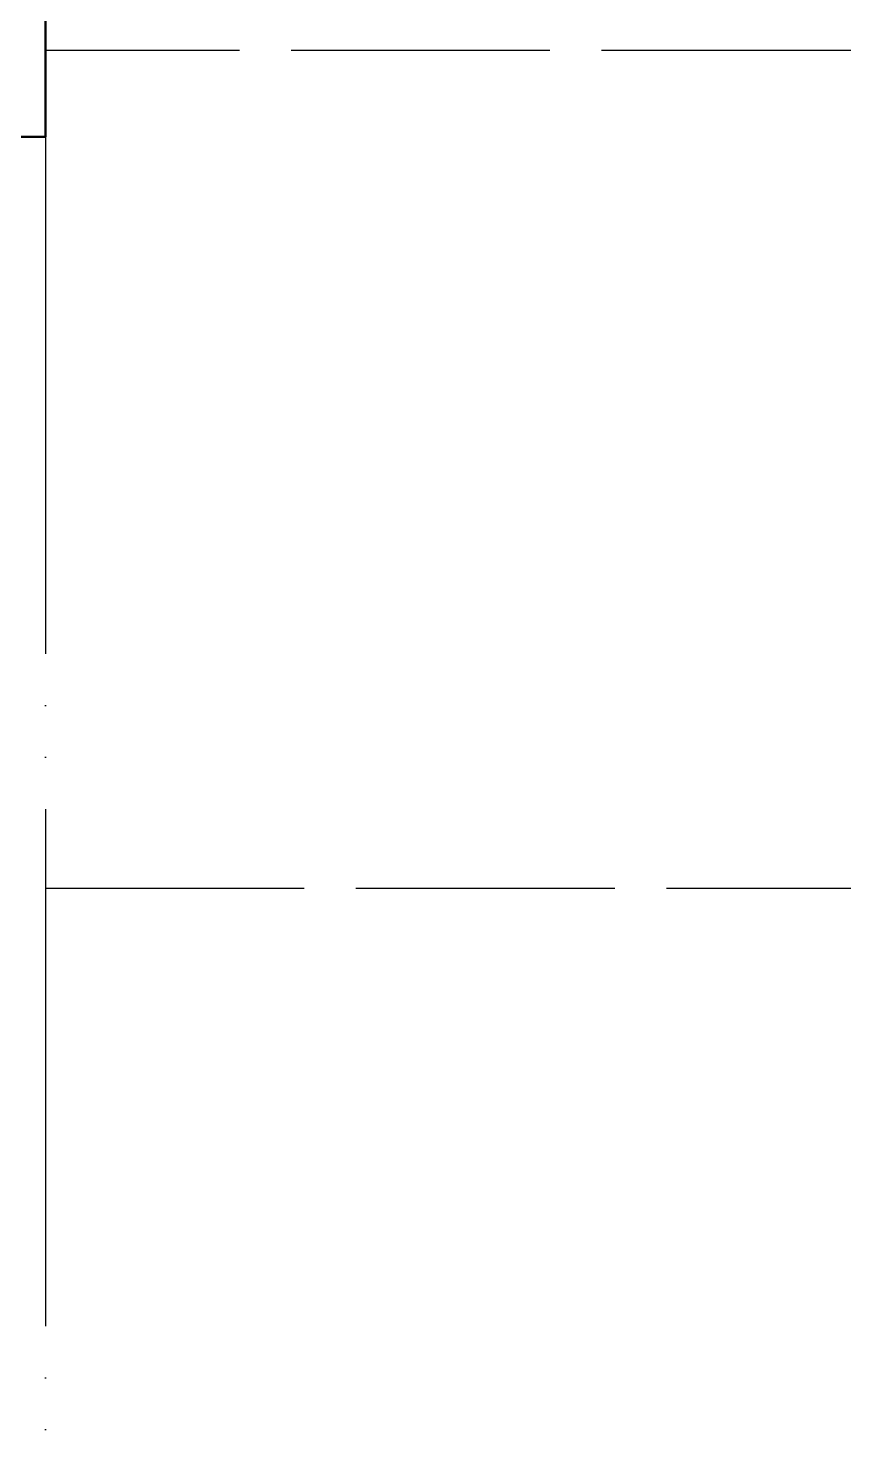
# Model space of a CAD drawing. Header units: millimetres. Extents: x 44692 to 659456, y -26273 to 37550.
# Drawn here: x 257497 to 258298, y -9093 to -7711 of the extents above; entities that cross this region are included whole.
import ezdxf

# ---------------------------------------------------------------- set-up
doc = ezdxf.new("R2010")
doc.units = ezdxf.units.MM
doc.header["$LTSCALE"] = 100
doc.linetypes.add('DASHEDX2', pattern=[3.048, 2.54, -0.508])
doc.linetypes.add('DIVIDEX2', pattern=[6.604, 5.08, -0.508, 0, -0.508, 0, -0.508])
doc.layers.add('Area proceso', color=90, linetype='DASHEDX2')
doc.layers.add('Puertas', color=43, linetype='DIVIDEX2')
doc.layers.add('Paredes', color=7, linetype='Continuous', lineweight=50)

msp = doc.modelspace()

# ---------------------------------------------------------------- linework, layer by layer
at = {"color": 3}
msp.add_line((257513.787, -7733.017), (257513.787, -7817.748), dxfattribs=at)
at = {"layer": 'Area proceso', "color": 3}
for p, q in [((258313.787, -7733.017), (257513.787, -7733.017)), ((257513.787, -8556.017), (258313.787, -8556.017))]:
    msp.add_line(p, q, dxfattribs=at)
at = {"layer": 'Paredes', "color": 0}
msp.add_line((257513.787, -6901.322), (257513.787, -7817.748), dxfattribs=at)
at = {"layer": 'Paredes'}
msp.add_line((254920.343, -7817.748), (257513.787, -7817.748), dxfattribs=at)
at = {"layer": 'Puertas'}
msp.add_line((257513.787, -7817.748), (257513.787, -10741.732), dxfattribs=at)

doc.saveas('drawing.dxf')
